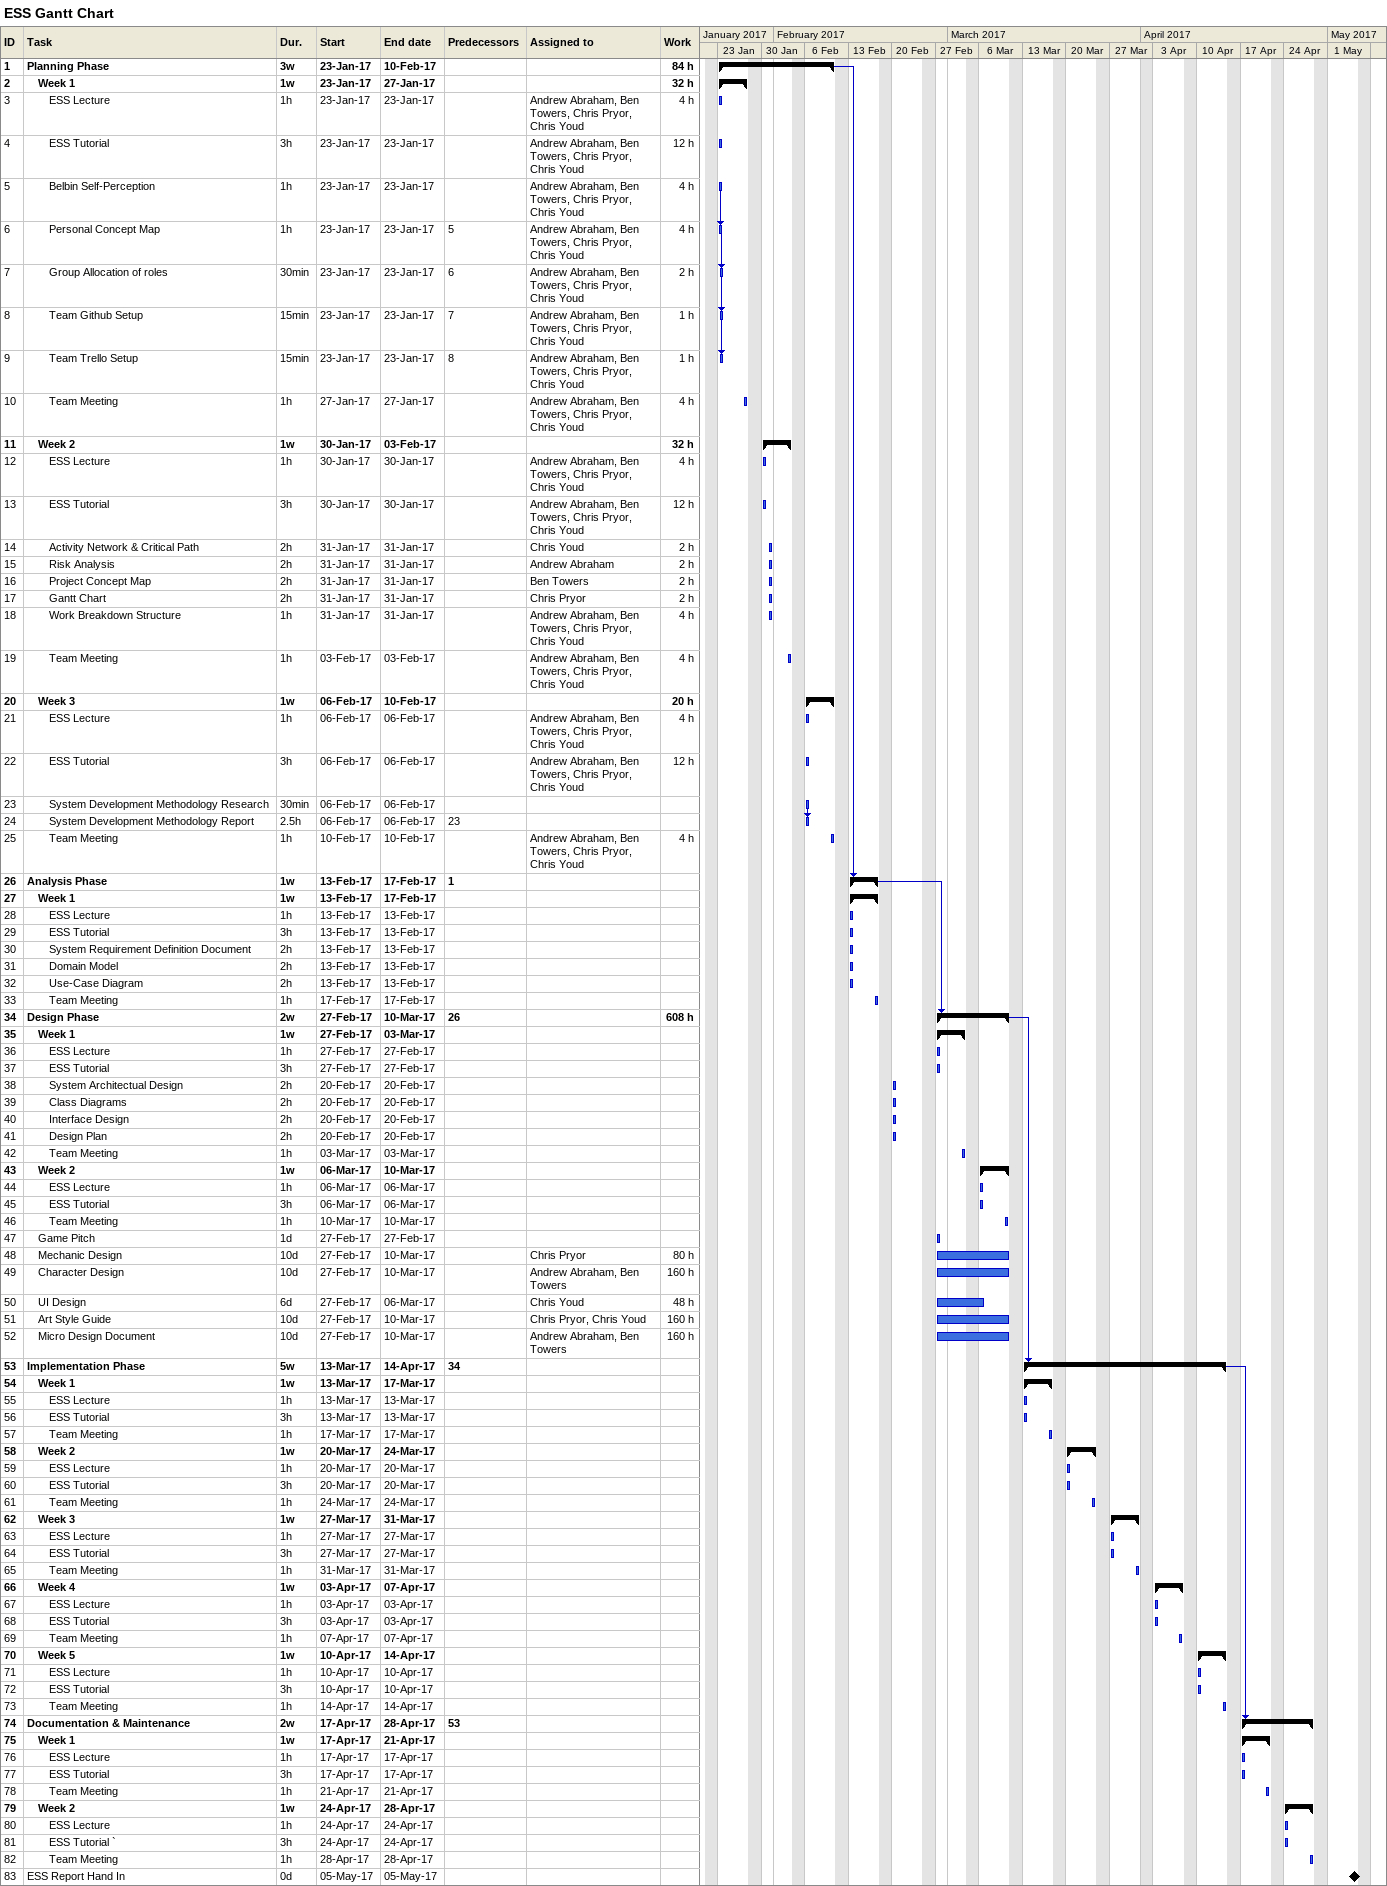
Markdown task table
ESS Gantt Chart

| ID | Level | Task | Duration | Start | Finish | Predecessors | Resources | Work (h) |
|---|---|---|---|---|---|---|---|---|
| 1 | 1 | **Planning Phase** | 3w | 2017-01-23 | 2017-02-10 |  |  | 84 |
| 2 | 2 | **Week 1** | 1w | 2017-01-23 | 2017-01-27 |  |  | 32 |
| 3 | 3 | ESS Lecture | 1h | 2017-01-23 | 2017-01-23 |  | Andrew Abraham, Ben Towers, Chris Pryor, Chris Youd | 4 |
| 4 | 3 | ESS Tutorial | 3h | 2017-01-23 | 2017-01-23 |  | Andrew Abraham, Ben Towers, Chris Pryor, Chris Youd | 12 |
| 5 | 3 | Belbin Self-Perception | 1h | 2017-01-23 | 2017-01-23 |  | Andrew Abraham, Ben Towers, Chris Pryor, Chris Youd | 4 |
| 6 | 3 | Personal Concept Map | 1h | 2017-01-23 | 2017-01-23 | 5 | Andrew Abraham, Ben Towers, Chris Pryor, Chris Youd | 4 |
| 7 | 3 | Group Allocation of roles | 30min | 2017-01-23 | 2017-01-23 | 6 | Andrew Abraham, Ben Towers, Chris Pryor, Chris Youd | 2 |
| 8 | 3 | Team Github Setup | 15min | 2017-01-23 | 2017-01-23 | 7 | Andrew Abraham, Ben Towers, Chris Pryor, Chris Youd | 1 |
| 9 | 3 | Team Trello Setup | 15min | 2017-01-23 | 2017-01-23 | 8 | Andrew Abraham, Ben Towers, Chris Pryor, Chris Youd | 1 |
| 10 | 3 | Team Meeting | 1h | 2017-01-27 | 2017-01-27 |  | Andrew Abraham, Ben Towers, Chris Pryor, Chris Youd | 4 |
| 11 | 2 | **Week 2** | 1w | 2017-01-30 | 2017-02-03 |  |  | 32 |
| 12 | 3 | ESS Lecture | 1h | 2017-01-30 | 2017-01-30 |  | Andrew Abraham, Ben Towers, Chris Pryor, Chris Youd | 4 |
| 13 | 3 | ESS Tutorial | 3h | 2017-01-30 | 2017-01-30 |  | Andrew Abraham, Ben Towers, Chris Pryor, Chris Youd | 12 |
| 14 | 3 | Activity Network & Critical Path | 2h | 2017-01-31 | 2017-01-31 |  | Chris Youd | 2 |
| 15 | 3 | Risk Analysis | 2h | 2017-01-31 | 2017-01-31 |  | Andrew Abraham | 2 |
| 16 | 3 | Project Concept Map | 2h | 2017-01-31 | 2017-01-31 |  | Ben Towers | 2 |
| 17 | 3 | Gantt Chart | 2h | 2017-01-31 | 2017-01-31 |  | Chris Pryor | 2 |
| 18 | 3 | Work Breakdown Structure | 1h | 2017-01-31 | 2017-01-31 |  | Andrew Abraham, Ben Towers, Chris Pryor, Chris Youd | 4 |
| 19 | 3 | Team Meeting | 1h | 2017-02-03 | 2017-02-03 |  | Andrew Abraham, Ben Towers, Chris Pryor, Chris Youd | 4 |
| 20 | 2 | **Week 3** | 1w | 2017-02-06 | 2017-02-10 |  |  | 20 |
| 21 | 3 | ESS Lecture | 1h | 2017-02-06 | 2017-02-06 |  | Andrew Abraham, Ben Towers, Chris Pryor, Chris Youd | 4 |
| 22 | 3 | ESS Tutorial | 3h | 2017-02-06 | 2017-02-06 |  | Andrew Abraham, Ben Towers, Chris Pryor, Chris Youd | 12 |
| 23 | 3 | System Development Methodology Research | 30min | 2017-02-06 | 2017-02-06 |  |  |  |
| 24 | 3 | System Development Methodology Report | 2.5h | 2017-02-06 | 2017-02-06 | 23 |  |  |
| 25 | 3 | Team Meeting | 1h | 2017-02-10 | 2017-02-10 |  | Andrew Abraham, Ben Towers, Chris Pryor, Chris Youd | 4 |
| 26 | 1 | **Analysis Phase** | 1w | 2017-02-13 | 2017-02-17 | 1 |  |  |
| 27 | 2 | **Week 1** | 1w | 2017-02-13 | 2017-02-17 |  |  |  |
| 28 | 3 | ESS Lecture | 1h | 2017-02-13 | 2017-02-13 |  |  |  |
| 29 | 3 | ESS Tutorial | 3h | 2017-02-13 | 2017-02-13 |  |  |  |
| 30 | 3 | System Requirement Definition Document | 2h | 2017-02-13 | 2017-02-13 |  |  |  |
| 31 | 3 | Domain Model | 2h | 2017-02-13 | 2017-02-13 |  |  |  |
| 32 | 3 | Use-Case Diagram | 2h | 2017-02-13 | 2017-02-13 |  |  |  |
| 33 | 3 | Team Meeting | 1h | 2017-02-17 | 2017-02-17 |  |  |  |
| 34 | 1 | **Design Phase** | 2w | 2017-02-27 | 2017-03-10 | 26 |  | 608 |
| 35 | 2 | **Week 1** | 1w | 2017-02-27 | 2017-03-03 |  |  |  |
| 36 | 3 | ESS Lecture | 1h | 2017-02-27 | 2017-02-27 |  |  |  |
| 37 | 3 | ESS Tutorial | 3h | 2017-02-27 | 2017-02-27 |  |  |  |
| 38 | 3 | System Architectual Design | 2h | 2017-02-20 | 2017-02-20 |  |  |  |
| 39 | 3 | Class Diagrams | 2h | 2017-02-20 | 2017-02-20 |  |  |  |
| 40 | 3 | Interface Design | 2h | 2017-02-20 | 2017-02-20 |  |  |  |
| 41 | 3 | Design Plan | 2h | 2017-02-20 | 2017-02-20 |  |  |  |
| 42 | 3 | Team Meeting | 1h | 2017-03-03 | 2017-03-03 |  |  |  |
| 43 | 2 | **Week 2** | 1w | 2017-03-06 | 2017-03-10 |  |  |  |
| 44 | 3 | ESS Lecture | 1h | 2017-03-06 | 2017-03-06 |  |  |  |
| 45 | 3 | ESS Tutorial | 3h | 2017-03-06 | 2017-03-06 |  |  |  |
| 46 | 3 | Team Meeting | 1h | 2017-03-10 | 2017-03-10 |  |  |  |
| 47 | 2 | Game Pitch | 1d | 2017-02-27 | 2017-02-27 |  |  |  |
| 48 | 2 | Mechanic Design | 10d | 2017-02-27 | 2017-03-10 |  | Chris Pryor | 80 |
| 49 | 2 | Character Design | 10d | 2017-02-27 | 2017-03-10 |  | Andrew Abraham, Ben Towers | 160 |
| 50 | 2 | UI Design | 6d | 2017-02-27 | 2017-03-06 |  | Chris Youd | 48 |
| 51 | 2 | Art Style Guide | 10d | 2017-02-27 | 2017-03-10 |  | Chris Pryor, Chris Youd | 160 |
| 52 | 2 | Micro Design Document | 10d | 2017-02-27 | 2017-03-10 |  | Andrew Abraham, Ben Towers | 160 |
| 53 | 1 | **Implementation Phase** | 5w | 2017-03-13 | 2017-04-14 | 34 |  |  |
| 54 | 2 | **Week 1** | 1w | 2017-03-13 | 2017-03-17 |  |  |  |
| 55 | 3 | ESS Lecture | 1h | 2017-03-13 | 2017-03-13 |  |  |  |
| 56 | 3 | ESS Tutorial | 3h | 2017-03-13 | 2017-03-13 |  |  |  |
| 57 | 3 | Team Meeting | 1h | 2017-03-17 | 2017-03-17 |  |  |  |
| 58 | 2 | **Week 2** | 1w | 2017-03-20 | 2017-03-24 |  |  |  |
| 59 | 3 | ESS Lecture | 1h | 2017-03-20 | 2017-03-20 |  |  |  |
| 60 | 3 | ESS Tutorial | 3h | 2017-03-20 | 2017-03-20 |  |  |  |
| 61 | 3 | Team Meeting | 1h | 2017-03-24 | 2017-03-24 |  |  |  |
| 62 | 2 | **Week 3** | 1w | 2017-03-27 | 2017-03-31 |  |  |  |
| 63 | 3 | ESS Lecture | 1h | 2017-03-27 | 2017-03-27 |  |  |  |
| 64 | 3 | ESS Tutorial | 3h | 2017-03-27 | 2017-03-27 |  |  |  |
| 65 | 3 | Team Meeting | 1h | 2017-03-31 | 2017-03-31 |  |  |  |
| 66 | 2 | **Week 4** | 1w | 2017-04-03 | 2017-04-07 |  |  |  |
| 67 | 3 | ESS Lecture | 1h | 2017-04-03 | 2017-04-03 |  |  |  |
| 68 | 3 | ESS Tutorial | 3h | 2017-04-03 | 2017-04-03 |  |  |  |
| 69 | 3 | Team Meeting | 1h | 2017-04-07 | 2017-04-07 |  |  |  |
| 70 | 2 | **Week 5** | 1w | 2017-04-10 | 2017-04-14 |  |  |  |
| 71 | 3 | ESS Lecture | 1h | 2017-04-10 | 2017-04-10 |  |  |  |
| 72 | 3 | ESS Tutorial | 3h | 2017-04-10 | 2017-04-10 |  |  |  |
| 73 | 3 | Team Meeting | 1h | 2017-04-14 | 2017-04-14 |  |  |  |
| 74 | 1 | **Documentation & Maintenance** | 2w | 2017-04-17 | 2017-04-28 | 53 |  |  |
| 75 | 2 | **Week 1** | 1w | 2017-04-17 | 2017-04-21 |  |  |  |
| 76 | 3 | ESS Lecture | 1h | 2017-04-17 | 2017-04-17 |  |  |  |
| 77 | 3 | ESS Tutorial | 3h | 2017-04-17 | 2017-04-17 |  |  |  |
| 78 | 3 | Team Meeting | 1h | 2017-04-21 | 2017-04-21 |  |  |  |
| 79 | 2 | **Week 2** | 1w | 2017-04-24 | 2017-04-28 |  |  |  |
| 80 | 3 | ESS Lecture | 1h | 2017-04-24 | 2017-04-24 |  |  |  |
| 81 | 3 | ESS Tutorial ` | 3h | 2017-04-24 | 2017-04-24 |  |  |  |
| 82 | 3 | Team Meeting | 1h | 2017-04-28 | 2017-04-28 |  |  |  |
| 83 | 1 | ESS Report Hand In | 0d | 2017-05-05 | 2017-05-05 |  |  |  |
